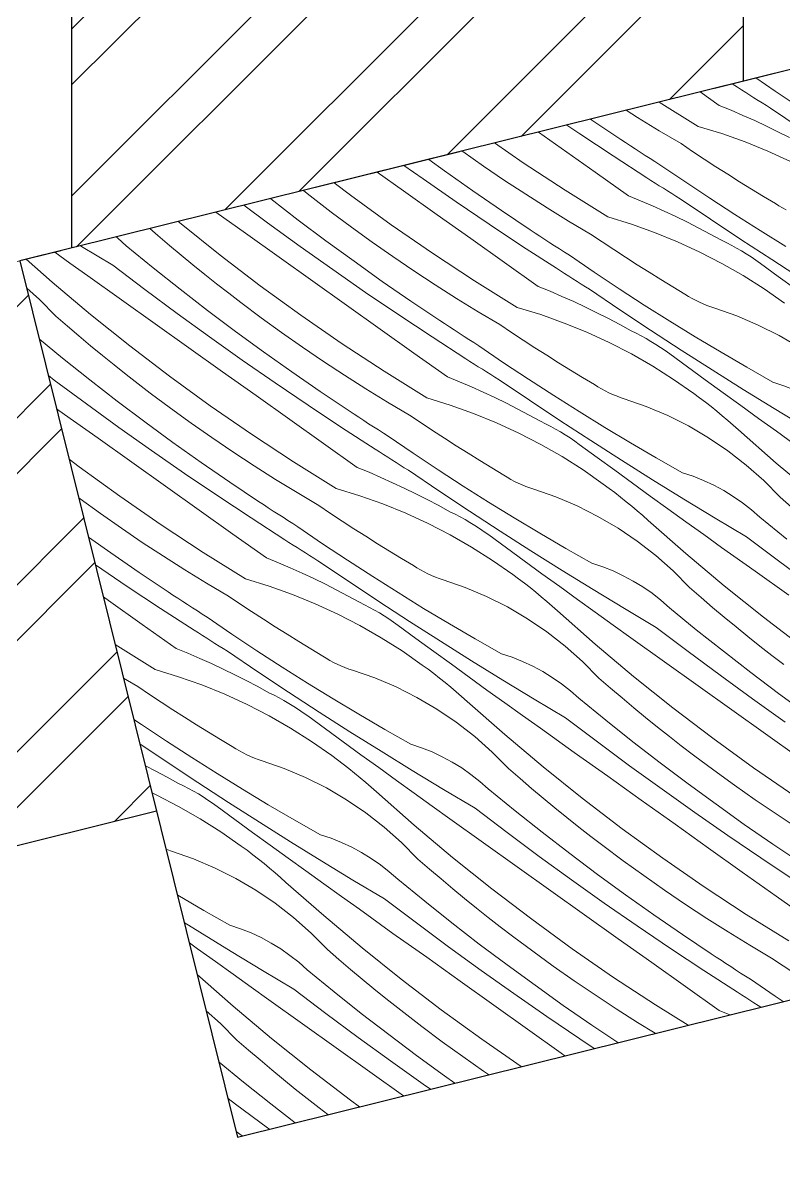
# Model space of a CAD drawing. Header units: millimetres. Extents: x -6376 to 18241, y -2739 to 17970.
# Drawn here: x -686 to 39, y -1042 to 55 of the extents above; entities that cross this region are included whole.
import ezdxf

# ---------------------------------------------------------------- set-up
doc = ezdxf.new("R2010")
doc.units = ezdxf.units.MM
doc.header["$MEASUREMENT"] = 0
doc.linetypes.add('Невидимі', pattern=[195.611112, 141.111112, -54.5])
for name, color, linetype in [('101 Стіни', 7, 'Continuous'), ('102 Колони', 7, 'Continuous'), ('103 Балки', 7, 'Continuous')]:
    doc.layers.add(name, color=color, linetype=linetype)
for name, color, linetype, lineweight, true_color in [('101 Стіни_Ном._пера__1', 18, 'Continuous', 25, 0x040404), ('102 Колони_Ном._пера__1', 18, 'Continuous', 25, 0x040404), ('103 Балки_Ном._пера__38', 253, 'Continuous', 13, 0xa4a4a4)]:
    doc.layers.add(name, color=color, linetype=linetype, lineweight=lineweight, true_color=true_color)
doc.layers.add('102 Колони_Ном._пера__3', color=255, linetype='Continuous', lineweight=13)
pattern_1 = [(45, (0, 0), (-79.5495, 79.5495), []), (45, (-26.52, 26.52), (-79.5495, 79.5495), [])]

# ---------------------------------------------------------------- blocks, each defined once
blk = doc.blocks.new('Стіна_1', base_point=(-6376.2, -1583.9))
at = {"layer": '101 Стіни', "linetype": 'Continuous', "lineweight": 0, "true_color": 0xffffff}
h = blk.add_hatch(dxfattribs=at)
h.set_pattern_fill('Кирпич_01', style=0, pattern_type=2)
h.set_pattern_definition(pattern_1)
h.paths.add_polyline_path([(-1509.2, -374.9), (-1379, -899), (-558.9, -695.2), (-689.1, -171.2)])
at = {"layer": '101 Стіни_Ном._пера__1', "color": 18, "linetype": 'Continuous', "lineweight": 25, "true_color": 0x040404, "flags": 128}
blk.add_lwpolyline([(-1379, -899), (-558.9, -695.2)], dxfattribs=at)
blk = doc.blocks.new('Стіна_4', base_point=(-640, 1800))
at = {"layer": '101 Стіни', "linetype": 'Continuous', "lineweight": 0, "true_color": 0xffffff}
h = blk.add_hatch(dxfattribs=at)
h.set_pattern_fill('Кирпич_01', style=0, pattern_type=2)
h.set_pattern_definition(pattern_1)
h.paths.add_polyline_path([(-640, 1800), (-640, -159), (0, 0), (0, 1800)])
at = {"layer": '101 Стіни_Ном._пера__1', "color": 18, "linetype": 'Continuous', "lineweight": 25, "true_color": 0x040404, "flags": 128}
for points in [[(-640, 1800), (-640, -159)], [(0, 0), (0, 1800)]]:
    blk.add_lwpolyline(points, dxfattribs=at)
blk = doc.blocks.new('*X32')
at = {"layer": '102 Колони_Ном._пера__3', "color": 255, "linetype": 'Continuous', "lineweight": 13}
for p, q in [((30.2, -9.5), (11.9, 3)), ((-23.1, -23.1), (-41.3, -10.3)), ((-5.8, -5.8), (-10.7, -2.7)), ((-1.9, -8.3), (-5.8, -5.8)), ((2.1, -10.8), (-1.9, -8.3)), ((6, -13.4), (2.1, -10.8)), ((54, -25.4), (30.2, -9.5)), ((-43.1, -43.1), (-80.3, -19.9)), ((10, -15.9), (6, -13.4)), ((13.9, -18.4), (10, -15.9)), ((17.9, -20.8), (13.9, -18.4)), ((21.9, -23.3), (17.9, -20.8)), ((-100.8, -34.5), (-111.6, -27.7)), ((-23.1, -23.1), (-11.8, -27.8)), ((-11.8, -27.8), (-0.5, -32.6)), ((-0.5, -32.6), (10.7, -37.6)), ((25.8, -25.8), (21.9, -23.3)), ((54.8, -45.4), (25.8, -25.8)), ((-155.9, -50.2), (-168.2, -41.8)), ((-144.4, -37.1), (-145.7, -36.2)), ((-116.9, -55.5), (-144.4, -37.1)), ((-80.3, -47.2), (-100.8, -34.5)), ((-43.1, -43.1), (-20.6, -50)), ((10.7, -37.6), (21.8, -42.8)), ((21.8, -42.8), (32.8, -48.2)), ((-173.5, -63.8), (-195.1, -48.5)), ((-124, -71.3), (-155.9, -50.2)), ((-59.5, -59.5), (-80.3, -47.2)), ((-20.6, -50), (1.5, -57.9)), ((32.8, -48.2), (43.8, -53.7)), ((-209.9, -77.8), (-237.1, -58.9)), ((-141.4, -86.6), (-173.5, -63.8)), ((-112.3, -58.6), (-116.9, -55.5)), ((-107.6, -61.6), (-112.3, -58.6)), ((-103, -64.6), (-107.6, -61.6)), ((-98.3, -67.6), (-103, -64.6)), ((-48.4, -66.9), (-59.5, -59.5)), ((1.5, -57.9), (23.3, -66.8)), ((-284.7, -85.4), (-299.7, -74.5)), ((-267.4, -67.1), (-268.1, -66.6)), ((-247.6, -81), (-267.4, -67.1)), ((-92, -92), (-124, -71.3)), ((-93.7, -70.7), (-98.3, -67.6)), ((-89, -73.7), (-93.7, -70.7)), ((-84.3, -76.6), (-89, -73.7)), ((-79.6, -79.6), (-84.3, -76.6)), ((-37.3, -74.3), (-48.4, -66.9)), ((-26.2, -81.5), (-37.3, -74.3)), ((23.3, -66.8), (44.7, -76.7)), ((-323.8, -104.4), (-348.8, -86.6)), ((-305, -93.2), (-323.3, -80.3)), ((-257.8, -104.6), (-284.7, -85.4)), ((-227.6, -94.5), (-247.6, -81)), ((-169.9, -104), (-209.9, -77.8)), ((-109.4, -109.4), (-141.4, -86.6)), ((-56, -95.7), (-79.6, -79.6)), ((-14.9, -88.7), (-26.2, -81.5)), ((-374.1, -108.7), (-389.7, -96.8)), ((-273.6, -115), (-305, -93.2)), ((-207.4, -107.8), (-227.6, -94.5)), ((-88.1, -94.5), (-92, -92)), ((-84.1, -97.1), (-88.1, -94.5)), ((-80.2, -99.6), (-84.1, -97.1)), ((-32.2, -111.6), (-56, -95.7)), ((-3.7, -95.8), (-14.9, -88.7)), ((7.6, -102.8), (-3.7, -95.8)), ((-415.5, -107), (-419.1, -104.1)), ((-404, -115.9), (-415.5, -107)), ((-335.4, -136.8), (-374.1, -108.7)), ((-291.8, -127.2), (-323.8, -104.4)), ((-230.6, -123.3), (-257.8, -104.6)), ((-187, -120.7), (-207.4, -107.8)), ((-129.3, -129.3), (-169.9, -104)), ((-109.4, -109.4), (-98, -114)), ((-76.2, -102.1), (-80.2, -99.6)), ((-72.3, -104.6), (-76.2, -102.1)), ((-68.3, -107.1), (-72.3, -104.6)), ((-64.4, -109.5), (-68.3, -107.1)), ((-60.4, -112), (-64.4, -109.5)), ((19, -109.8), (7.6, -102.8)), ((-453.2, -135), (-475.8, -118.2)), ((-450.2, -112.1), (-450.4, -111.9)), ((-424, -132.3), (-450.2, -112.1)), ((-392.5, -124.7), (-404, -115.9)), ((-242.1, -136.4), (-273.6, -115)), ((-98, -114), (-86.7, -118.8)), ((-86.7, -118.8), (-75.5, -123.8)), ((-31.5, -131.6), (-60.4, -112)), ((-8.2, -127.1), (-32.2, -111.6)), ((30.4, -116.6), (19, -109.8)), ((33.8, -118.8), (30.4, -116.6)), ((37.2, -120.8), (33.8, -118.8)), ((-474.1, -144.9), (-502.4, -124.8)), ((-373.2, -139.2), (-392.5, -124.7)), ((-259.7, -150), (-291.8, -127.2)), ((-203.1, -141.7), (-230.6, -123.3)), ((-166.5, -133.4), (-187, -120.7)), ((-129.3, -129.3), (-106.8, -136.2)), ((-75.5, -123.8), (-64.4, -129)), ((-64.4, -129), (-53.4, -134.4)), ((-2.4, -150.9), (-31.5, -131.6)), ((15.9, -142.4), (-8.2, -127.1)), ((40.6, -122.6), (37.2, -120.8)), ((-557.7, -147.1), (-565.3, -140.4)), ((-535.6, -136), (-538.3, -133.7)), ((-498.3, -165.9), (-535.6, -136)), ((-422.3, -157.4), (-453.2, -135)), ((-397.6, -152.1), (-424, -132.3)), ((-353.6, -153.3), (-373.2, -139.2)), ((-296.1, -164), (-335.4, -136.8)), ((-210.3, -157.5), (-242.1, -136.4)), ((-198.5, -144.8), (-203.1, -141.7)), ((-145.7, -145.7), (-166.5, -133.4)), ((-106.8, -136.2), (-84.7, -144.1)), ((-53.4, -134.4), (-42.4, -140)), ((-42.4, -140), (-31.6, -145.7)), ((40.3, -157.4), (15.9, -142.4)), ((-595.9, -149.7), (-597.5, -148.4)), ((-587.8, -156.8), (-595.9, -149.7)), ((-546.6, -156.5), (-557.7, -147.1)), ((-442.1, -167.8), (-474.1, -144.9)), ((-370.9, -171.6), (-397.6, -152.1)), ((-333.8, -167.2), (-353.6, -153.3)), ((-227.6, -172.8), (-259.7, -150)), ((-193.8, -147.8), (-198.5, -144.8)), ((-189.2, -150.8), (-193.8, -147.8)), ((-184.5, -153.9), (-189.2, -150.8)), ((-134.6, -153.1), (-145.7, -145.7)), ((-123.5, -160.5), (-134.6, -153.1)), ((-84.7, -144.1), (-62.9, -153)), ((-62.9, -153), (-41.5, -162.9)), ((-31.6, -145.7), (-20.8, -151.6)), ((-16, -154), (-20.8, -151.6)), ((26.9, -169.9), (-2.4, -150.9)), ((-641.4, -173.3), (-655.9, -162.9)), ((-630.5, -157.6), (-631.6, -156.9)), ((-600.5, -175.4), (-630.5, -157.6)), ((-562.3, -177.7), (-587.8, -156.8)), ((-535.5, -165.8), (-546.6, -156.5)), ((-391.2, -179.5), (-422.3, -157.4)), ((-256.1, -190.2), (-296.1, -164)), ((-178.2, -178.2), (-210.3, -157.5)), ((-179.9, -156.9), (-184.5, -153.9)), ((-175.2, -159.9), (-179.9, -156.9)), ((-170.5, -162.9), (-175.2, -159.9)), ((-165.8, -165.8), (-170.5, -162.9)), ((-112.4, -167.7), (-123.5, -160.5)), ((-41.5, -162.9), (-20.6, -173.6)), ((-11.2, -156.5), (-16, -154)), ((-6.5, -159.1), (-11.2, -156.5)), ((-1.9, -161.8), (-6.5, -159.1)), ((2.7, -164.6), (-1.9, -161.8)), ((7.2, -167.5), (2.7, -164.6)), ((-658.5, -191.4), (-683.1, -169.7)), ((-624.4, -185.5), (-641.4, -173.3)), ((-570.1, -198.5), (-600.5, -175.4)), ((-524.3, -175.1), (-535.5, -165.8)), ((-513.1, -184.2), (-524.3, -175.1)), ((-460.3, -194.9), (-498.3, -165.9)), ((-410.1, -190.6), (-442.1, -167.8)), ((-344, -190.8), (-370.9, -171.6)), ((-313.8, -180.7), (-333.8, -167.2)), ((-195.6, -195.6), (-227.6, -172.8)), ((-142.2, -181.9), (-165.8, -165.8)), ((-101.1, -174.9), (-112.4, -167.7)), ((-89.9, -182), (-101.1, -174.9)), ((-20.6, -173.6), (-0.2, -185.3)), ((11.7, -170.5), (7.2, -167.5)), ((16.1, -173.7), (11.7, -170.5)), ((32.9, -186), (16.1, -173.7)), ((56.3, -188.8), (26.9, -169.9)), ((-592.4, -208.3), (-624.4, -185.5)), ((-536.4, -198.3), (-562.3, -177.7)), ((-501.7, -193.2), (-513.1, -184.2)), ((-359.9, -201.2), (-391.2, -179.5)), ((-293.6, -194), (-313.8, -180.7)), ((-174.3, -180.7), (-178.2, -178.2)), ((-170.3, -183.3), (-174.3, -180.7)), ((-166.4, -185.8), (-170.3, -183.3)), ((-162.4, -188.3), (-166.4, -185.8)), ((-118.4, -197.8), (-142.2, -181.9)), ((-78.6, -189), (-89.9, -182)), ((-0.2, -185.3), (19.6, -197.9)), ((49.8, -198.3), (32.9, -186)), ((-670.4, -208), (-682.6, -197.2)), ((-621.9, -222.2), (-658.5, -191.4)), ((-490.2, -202.1), (-501.7, -193.2)), ((-421.6, -223), (-460.3, -194.9)), ((-378, -213.4), (-410.1, -190.6)), ((-316.8, -209.5), (-344, -190.8)), ((-273.3, -206.9), (-293.6, -194)), ((-215.5, -215.5), (-256.1, -190.2)), ((-195.6, -195.6), (-184.2, -200.2)), ((-158.5, -190.8), (-162.4, -188.3)), ((-154.5, -193.3), (-158.5, -190.8)), ((-150.6, -195.8), (-154.5, -193.3)), ((-146.6, -198.2), (-150.6, -195.8)), ((-67.2, -196), (-78.6, -189)), ((-55.8, -202.8), (-67.2, -196)), ((-654.8, -223.8), (-670.4, -208)), ((-560.4, -231.2), (-592.4, -208.3)), ((-539.4, -221.2), (-570.1, -198.5)), ((-510.3, -218.5), (-536.4, -198.3)), ((-478.7, -211), (-490.2, -202.1)), ((-328.3, -222.6), (-359.9, -201.2)), ((-252.7, -219.6), (-273.3, -206.9)), ((-184.2, -200.2), (-172.9, -205)), ((-172.9, -205), (-161.7, -210)), ((-117.7, -217.8), (-146.6, -198.2)), ((-94.5, -213.3), (-118.4, -197.8)), ((-52.4, -205), (-55.8, -202.8)), ((-49, -207), (-52.4, -205)), ((-45.6, -208.8), (-49, -207)), ((19.6, -197.9), (38.9, -211.4)), ((-483.8, -238.4), (-510.3, -218.5)), ((-459.4, -225.4), (-478.7, -211)), ((-345.9, -236.2), (-378, -213.4)), ((-289.3, -227.9), (-316.8, -209.5)), ((-215.5, -215.5), (-193, -222.4)), ((-161.7, -210), (-150.6, -215.2)), ((-150.6, -215.2), (-139.6, -220.6)), ((-88.6, -237.1), (-117.7, -217.8)), ((-70.3, -228.6), (-94.5, -213.3)), ((-42, -210.6), (-45.6, -208.8)), ((-38.4, -212.2), (-42, -210.6)), ((-34.8, -213.7), (-38.4, -212.2)), ((-31.1, -215.1), (-34.8, -213.7)), ((-27.3, -216.4), (-31.1, -215.1)), ((-6.4, -223.6), (-27.3, -216.4)), ((-643.9, -233.3), (-654.8, -223.8)), ((-584.5, -252.1), (-621.9, -222.2)), ((-508.5, -243.6), (-539.4, -221.2)), ((-439.8, -239.5), (-459.4, -225.4)), ((-382.3, -250.2), (-421.6, -223)), ((-296.5, -243.7), (-328.3, -222.6)), ((-284.7, -231), (-289.3, -227.9)), ((-231.9, -231.9), (-252.7, -219.6)), ((-193, -222.4), (-170.9, -230.4)), ((-170.9, -230.4), (-149.1, -239.2)), ((-139.6, -220.6), (-128.6, -226.2)), ((-128.6, -226.2), (-117.8, -231.9)), ((-45.9, -243.6), (-70.3, -228.6)), ((14, -232.3), (-6.4, -223.6)), ((-632.9, -242.7), (-643.9, -233.3)), ((-528.3, -254), (-560.4, -231.2)), ((-457.2, -257.8), (-483.8, -238.4)), ((-420, -253.4), (-439.8, -239.5)), ((-313.9, -259), (-345.9, -236.2)), ((-280.1, -234), (-284.7, -231)), ((-275.4, -237), (-280.1, -234)), ((-270.7, -240.1), (-275.4, -237)), ((-266.1, -243.1), (-270.7, -240.1)), ((-220.9, -239.3), (-231.9, -231.9)), ((-209.7, -246.7), (-220.9, -239.3)), ((-149.1, -239.2), (-127.8, -249.1)), ((-117.8, -231.9), (-107, -237.8)), ((-102.2, -240.2), (-107, -237.8)), ((-97.4, -242.7), (-102.2, -240.2)), ((-59.3, -256.2), (-88.6, -237.1)), ((33.9, -242.2), (14, -232.3)), ((-648.5, -263.9), (-670.5, -245.9)), ((-621.7, -252.1), (-632.9, -242.7)), ((-610.5, -261.3), (-621.7, -252.1)), ((-546.5, -281.1), (-584.5, -252.1)), ((-477.4, -265.7), (-508.5, -243.6)), ((-342.3, -276.4), (-382.3, -250.2)), ((-264.4, -264.4), (-296.5, -243.7)), ((-261.4, -246.1), (-266.1, -243.1)), ((-256.7, -249.1), (-261.4, -246.1)), ((-252, -252), (-256.7, -249.1)), ((-228.4, -268.2), (-252, -252)), ((-198.6, -253.9), (-209.7, -246.7)), ((-127.8, -249.1), (-106.8, -259.8)), ((-92.7, -245.3), (-97.4, -242.7)), ((-88.1, -248), (-92.7, -245.3)), ((-83.5, -250.8), (-88.1, -248)), ((-79, -253.7), (-83.5, -250.8)), ((-21.4, -258.3), (-45.9, -243.6)), ((53, -253.5), (33.9, -242.2)), ((-599.3, -270.4), (-610.5, -261.3)), ((-496.3, -276.8), (-528.3, -254)), ((-430.2, -277), (-457.2, -257.8)), ((-400, -267), (-420, -253.4)), ((-281.8, -281.8), (-313.9, -259)), ((-187.4, -261.1), (-198.6, -253.9)), ((-176.1, -268.2), (-187.4, -261.1)), ((-106.8, -259.8), (-86.4, -271.5)), ((-74.5, -256.7), (-79, -253.7)), ((-70.1, -259.9), (-74.5, -256.7)), ((-53.3, -272.2), (-70.1, -259.9)), ((-29.9, -275), (-59.3, -256.2)), ((3.3, -272.6), (-21.4, -258.3)), ((-622.6, -284.5), (-648.5, -263.9)), ((-587.9, -279.4), (-599.3, -270.4)), ((-446.1, -287.4), (-477.4, -265.7)), ((-379.9, -280.2), (-400, -267)), ((-260.5, -267), (-264.4, -264.4)), ((-256.6, -269.5), (-260.5, -267)), ((-252.6, -272), (-256.6, -269.5)), ((-248.6, -274.5), (-252.6, -272)), ((-204.6, -284), (-228.4, -268.2)), ((-164.8, -275.3), (-176.1, -268.2)), ((-86.4, -271.5), (-66.6, -284.1)), ((-36.4, -284.5), (-53.3, -272.2)), ((28.1, -286.7), (3.3, -272.6)), ((-656.3, -284.7), (-661.9, -280.4)), ((-625.6, -307.4), (-656.3, -284.7)), ((-596.5, -304.7), (-622.6, -284.5)), ((-576.5, -288.4), (-587.9, -279.4)), ((-507.8, -309.2), (-546.5, -281.1)), ((-464.2, -299.6), (-496.3, -276.8)), ((-403, -295.7), (-430.2, -277)), ((-359.5, -293.2), (-379.9, -280.2)), ((-301.7, -301.7), (-342.3, -276.4)), ((-281.8, -281.8), (-270.4, -286.4)), ((-244.7, -277), (-248.6, -274.5)), ((-240.7, -279.5), (-244.7, -277)), ((-236.8, -282), (-240.7, -279.5)), ((-232.8, -284.5), (-236.8, -282)), ((-203.9, -304), (-232.8, -284.5)), ((-180.7, -299.5), (-204.6, -284)), ((-153.4, -282.2), (-164.8, -275.3)), ((-142, -289.1), (-153.4, -282.2)), ((-66.6, -284.1), (-47.3, -297.6)), ((-19.5, -296.8), (-36.4, -284.5)), ((-0.4, -293.6), (-29.9, -275)), ((-564.9, -297.2), (-576.5, -288.4)), ((-414.5, -308.8), (-446.1, -287.4)), ((-375.6, -314.1), (-403, -295.7)), ((-338.9, -305.8), (-359.5, -293.2)), ((-270.4, -286.4), (-259.1, -291.2)), ((-259.1, -291.2), (-247.9, -296.3)), ((-247.9, -296.3), (-236.8, -301.5)), ((-138.7, -291.2), (-142, -289.1)), ((-135.3, -293.2), (-138.7, -291.2)), ((-131.8, -295.1), (-135.3, -293.2)), ((-128.2, -296.8), (-131.8, -295.1)), ((29.3, -311.9), (-0.4, -293.6)), ((38.3, -290.2), (28.1, -286.7)), ((48.2, -294.1), (38.3, -290.2)), ((-570.1, -324.6), (-596.5, -304.7)), ((-545.6, -311.6), (-564.9, -297.2)), ((-432.1, -322.4), (-464.2, -299.6)), ((-318.1, -318.1), (-338.9, -305.8)), ((-301.7, -301.7), (-279.3, -308.7)), ((-236.8, -301.5), (-225.8, -306.8)), ((-225.8, -306.8), (-214.8, -312.4)), ((-174.8, -323.3), (-203.9, -304)), ((-156.5, -314.8), (-180.7, -299.5)), ((-124.6, -298.4), (-128.2, -296.8)), ((-121, -299.9), (-124.6, -298.4)), ((-117.3, -301.3), (-121, -299.9)), ((-113.5, -302.6), (-117.3, -301.3)), ((-92.6, -309.9), (-113.5, -302.6)), ((-41.8, -301.7), (-47.3, -297.6)), ((-36.3, -305.8), (-41.8, -301.7)), ((-30.9, -310), (-36.3, -305.8)), ((-2.6, -309.1), (-19.5, -296.8)), ((-646.6, -317.4), (-654.1, -312)), ((-614.5, -340.2), (-646.6, -317.4)), ((-594.8, -329.8), (-625.6, -307.4)), ((-526, -325.8), (-545.6, -311.6)), ((-468.5, -336.4), (-507.8, -309.2)), ((-382.7, -329.9), (-414.5, -308.8)), ((-370.9, -317.2), (-375.6, -314.1)), ((-366.3, -320.2), (-370.9, -317.2)), ((-307.1, -325.5), (-318.1, -318.1)), ((-279.3, -308.7), (-257.1, -316.6)), ((-257.1, -316.6), (-235.3, -325.4)), ((-214.8, -312.4), (-204, -318.1)), ((-204, -318.1), (-193.2, -324)), ((-132.2, -329.8), (-156.5, -314.8)), ((-72.2, -318.5), (-92.6, -309.9)), ((-25.5, -314.3), (-30.9, -310)), ((-20.2, -318.7), (-25.5, -314.3)), ((14.3, -321.3), (-2.6, -309.1)), ((59.2, -330), (29.3, -311.9)), ((-543.4, -344.1), (-570.1, -324.6)), ((-506.2, -339.6), (-526, -325.8)), ((-400.1, -345.2), (-432.1, -322.4)), ((-361.6, -323.3), (-366.3, -320.2)), ((-357, -326.3), (-361.6, -323.3)), ((-352.3, -329.3), (-357, -326.3)), ((-296, -332.9), (-307.1, -325.5)), ((-235.3, -325.4), (-214, -335.3)), ((-188.4, -326.4), (-193.2, -324)), ((-183.6, -328.9), (-188.4, -326.4)), ((-178.9, -331.5), (-183.6, -328.9)), ((-145.5, -342.4), (-174.8, -323.3)), ((-52.4, -328.5), (-72.2, -318.5)), ((-33.2, -339.7), (-52.4, -328.5)), ((-15, -323.2), (-20.2, -318.7)), ((-9.8, -327.7), (-15, -323.2)), ((-4.6, -332.2), (-9.8, -327.7)), ((31.3, -333.5), (14.3, -321.3)), ((-563.6, -351.9), (-594.8, -329.8)), ((-486.2, -353.2), (-506.2, -339.6)), ((-428.5, -362.6), (-468.5, -336.4)), ((-350.6, -350.6), (-382.7, -329.9)), ((-347.6, -332.3), (-352.3, -329.3)), ((-342.9, -335.3), (-347.6, -332.3)), ((-338.3, -338.3), (-342.9, -335.3)), ((-314.7, -354.4), (-338.3, -338.3)), ((-284.8, -340.2), (-296, -332.9)), ((-273.6, -347.3), (-284.8, -340.2)), ((-214, -335.3), (-193.1, -346.1)), ((-174.3, -334.2), (-178.9, -331.5)), ((-169.7, -337), (-174.3, -334.2)), ((-165.2, -339.9), (-169.7, -337)), ((-160.7, -343), (-165.2, -339.9)), ((-107.6, -344.5), (-132.2, -329.8)), ((-14.9, -352.1), (-33.2, -339.7)), ((31.2, -363.9), (-4.6, -332.2)), ((48.3, -345.7), (31.3, -333.5)), ((-582.5, -363), (-614.5, -340.2)), ((-516.4, -363.2), (-543.4, -344.1)), ((-368, -368), (-400.1, -345.2)), ((-346.7, -353.2), (-350.6, -350.6)), ((-262.3, -354.4), (-273.6, -347.3)), ((-193.1, -346.1), (-172.7, -357.7)), ((-156.4, -346.1), (-160.7, -343)), ((-139.5, -358.4), (-156.4, -346.1)), ((-116.1, -361.2), (-145.5, -342.4)), ((-83, -358.9), (-107.6, -344.5)), ((-632.7, -367.3), (-642.1, -360.2)), ((-532.3, -373.6), (-563.6, -351.9)), ((-466.1, -366.4), (-486.2, -353.2)), ((-342.8, -355.7), (-346.7, -353.2)), ((-338.8, -358.2), (-342.8, -355.7)), ((-334.9, -360.7), (-338.8, -358.2)), ((-330.9, -363.2), (-334.9, -360.7)), ((-290.9, -370.2), (-314.7, -354.4)), ((-251, -361.5), (-262.3, -354.4)), ((-239.6, -368.4), (-251, -361.5)), ((-172.7, -357.7), (-152.8, -370.3)), ((-122.6, -370.7), (-139.5, -358.4)), ((-86.6, -379.8), (-116.1, -361.2)), ((-58.1, -373), (-83, -358.9)), ((2.7, -365.7), (-14.9, -352.1)), ((-594, -395.4), (-632.7, -367.3)), ((-550.4, -385.8), (-582.5, -363)), ((-489.2, -382), (-516.4, -363.2)), ((-445.7, -379.4), (-466.1, -366.4)), ((-387.9, -387.9), (-428.5, -362.6)), ((-368, -368), (-356.6, -372.6)), ((-356.6, -372.6), (-345.3, -377.5)), ((-326.9, -365.7), (-330.9, -363.2)), ((-323, -368.2), (-326.9, -365.7)), ((-319, -370.7), (-323, -368.2)), ((-290.1, -390.2), (-319, -370.7)), ((-266.9, -385.7), (-290.9, -370.2)), ((-228.2, -375.3), (-239.6, -368.4)), ((-152.8, -370.3), (-133.5, -383.8)), ((-105.7, -383), (-122.6, -370.7)), ((-47.9, -376.4), (-58.1, -373)), ((19.3, -380.4), (2.7, -365.7)), ((67.8, -394.6), (31.2, -363.9)), ((-500.7, -395), (-532.3, -373.6)), ((-461.8, -400.3), (-489.2, -382)), ((-425.1, -392), (-445.7, -379.4)), ((-345.3, -377.5), (-334.1, -382.5)), ((-334.1, -382.5), (-323, -387.7)), ((-224.9, -377.4), (-228.2, -375.3)), ((-221.5, -379.4), (-224.9, -377.4)), ((-218, -381.3), (-221.5, -379.4)), ((-214.5, -383), (-218, -381.3)), ((-210.9, -384.7), (-214.5, -383)), ((-128, -387.9), (-133.5, -383.8)), ((-88.8, -395.3), (-105.7, -383)), ((-56.9, -398.1), (-86.6, -379.8)), ((-38, -380.4), (-47.9, -376.4)), ((-28.3, -384.9), (-38, -380.4)), ((34.9, -396.2), (19.3, -380.4)), ((-518.4, -408.6), (-550.4, -385.8)), ((-404.3, -404.3), (-425.1, -392)), ((-387.9, -387.9), (-365.5, -394.9)), ((-365.5, -394.9), (-343.3, -402.8)), ((-323, -387.7), (-312, -393)), ((-312, -393), (-301.1, -398.6)), ((-261, -409.5), (-290.1, -390.2)), ((-242.7, -401), (-266.9, -385.7)), ((-207.2, -386.2), (-210.9, -384.7)), ((-203.5, -387.5), (-207.2, -386.2)), ((-199.8, -388.8), (-203.5, -387.5)), ((-178.8, -396.1), (-199.8, -388.8)), ((-122.5, -392), (-128, -387.9)), ((-117.1, -396.3), (-122.5, -392)), ((-18.8, -390), (-28.3, -384.9)), ((-9.7, -395.6), (-18.8, -390)), ((-631.8, -397.8), (-633, -396.9)), ((-612.2, -412), (-631.8, -397.8)), ((-554.7, -422.6), (-594, -395.4)), ((-468.9, -416.1), (-500.7, -395)), ((-457.1, -403.4), (-461.8, -400.3)), ((-452.5, -406.4), (-457.1, -403.4)), ((-393.3, -411.8), (-404.3, -404.3)), ((-343.3, -402.8), (-321.5, -411.7)), ((-301.1, -398.6), (-290.2, -404.3)), ((-290.2, -404.3), (-279.5, -410.2)), ((-218.4, -416), (-242.7, -401)), ((-158.4, -404.7), (-178.8, -396.1)), ((-138.6, -414.7), (-158.4, -404.7)), ((-111.7, -400.6), (-117.1, -396.3)), ((-106.4, -404.9), (-111.7, -400.6)), ((-101.2, -409.4), (-106.4, -404.9)), ((-71.9, -407.5), (-88.8, -395.3)), ((-27, -416.2), (-56.9, -398.1)), ((-0.9, -401.7), (-9.7, -395.6)), ((7.6, -408.3), (-0.9, -401.7)), ((45.8, -405.7), (34.9, -396.2)), ((-592.4, -425.8), (-612.2, -412)), ((-486.3, -431.4), (-518.4, -408.6)), ((-436.9, -436.9), (-468.9, -416.1)), ((-447.8, -409.5), (-452.5, -406.4)), ((-443.2, -412.5), (-447.8, -409.5)), ((-438.5, -415.5), (-443.2, -412.5)), ((-433.8, -418.5), (-438.5, -415.5)), ((-382.2, -419.1), (-393.3, -411.8)), ((-321.5, -411.7), (-300.2, -421.5)), ((-274.6, -412.6), (-279.5, -410.2)), ((-269.9, -415.1), (-274.6, -412.6)), ((-265.1, -417.7), (-269.9, -415.1)), ((-231.8, -428.6), (-261, -409.5)), ((-193.9, -430.7), (-218.4, -416)), ((-119.4, -425.9), (-138.6, -414.7)), ((-96, -413.9), (-101.2, -409.4)), ((-90.9, -418.4), (-96, -413.9)), ((-54.9, -419.7), (-71.9, -407.5)), ((3, -434), (-27, -416.2)), ((15.6, -415.4), (7.6, -408.3)), ((41.2, -436.3), (15.6, -415.4)), ((-572.5, -439.4), (-592.4, -425.8)), ((-514.7, -448.9), (-554.7, -422.6)), ((-429.2, -421.5), (-433.8, -418.5)), ((-424.5, -424.5), (-429.2, -421.5)), ((-400.9, -440.6), (-424.5, -424.5)), ((-371, -426.4), (-382.2, -419.1)), ((-359.8, -433.5), (-371, -426.4)), ((-300.2, -421.5), (-279.3, -432.3)), ((-260.5, -420.4), (-265.1, -417.7)), ((-255.9, -423.2), (-260.5, -420.4)), ((-251.4, -426.1), (-255.9, -423.2)), ((-246.9, -429.2), (-251.4, -426.1)), ((-101.1, -438.3), (-119.4, -425.9)), ((-55, -450.1), (-90.9, -418.4)), ((-37.9, -431.9), (-54.9, -419.7)), ((-602.6, -449.4), (-623.6, -434.5)), ((-454.2, -454.2), (-486.3, -431.4)), ((-432.9, -439.4), (-436.9, -436.9)), ((-348.5, -440.6), (-359.8, -433.5)), ((-279.3, -432.3), (-258.9, -444)), ((-242.6, -432.3), (-246.9, -429.2)), ((-225.7, -444.6), (-242.6, -432.3)), ((-202.4, -447.4), (-231.8, -428.6)), ((-169.2, -445.1), (-193.9, -430.7)), ((-83.6, -451.9), (-101.1, -438.3)), ((-20.9, -444.1), (-37.9, -431.9)), ((33.4, -457.1), (3, -434)), ((-575.4, -468.2), (-602.6, -449.4)), ((-552.3, -452.6), (-572.5, -439.4)), ((-474.2, -474.2), (-514.7, -448.9)), ((-429, -441.9), (-432.9, -439.4)), ((-425, -444.4), (-429, -441.9)), ((-421.1, -446.9), (-425, -444.4)), ((-417.1, -449.4), (-421.1, -446.9)), ((-413.2, -451.9), (-417.1, -449.4)), ((-377.1, -456.4), (-400.9, -440.6)), ((-337.2, -447.7), (-348.5, -440.6)), ((-325.8, -454.6), (-337.2, -447.7)), ((-258.9, -444), (-239, -456.5)), ((-208.8, -457), (-225.7, -444.6)), ((-172.8, -466), (-202.4, -447.4)), ((-144.3, -459.2), (-169.2, -445.1)), ((11.1, -466.9), (-20.9, -444.1)), ((-586.9, -481.3), (-617.1, -460.8)), ((-531.9, -465.6), (-552.3, -452.6)), ((-454.2, -454.2), (-442.8, -458.8)), ((-442.8, -458.8), (-431.6, -463.7)), ((-409.2, -454.4), (-413.2, -451.9)), ((-405.2, -456.9), (-409.2, -454.4)), ((-376.3, -476.4), (-405.2, -456.9)), ((-353.1, -472), (-377.1, -456.4)), ((-314.4, -461.5), (-325.8, -454.6)), ((-239, -456.5), (-219.7, -470)), ((-191.9, -469.2), (-208.8, -457)), ((-134.1, -462.6), (-144.3, -459.2)), ((-67, -466.6), (-83.6, -451.9)), ((-18.4, -480.8), (-55, -450.1)), ((64, -479.8), (33.4, -457.1)), ((-548, -486.6), (-575.4, -468.2)), ((-511.3, -478.2), (-531.9, -465.6)), ((-431.6, -463.7), (-420.4, -468.7)), ((-420.4, -468.7), (-409.2, -473.9)), ((-311.1, -463.6), (-314.4, -461.5)), ((-307.7, -465.6), (-311.1, -463.6)), ((-304.2, -467.5), (-307.7, -465.6)), ((-300.7, -469.2), (-304.2, -467.5)), ((-297.1, -470.9), (-300.7, -469.2)), ((-293.4, -472.4), (-297.1, -470.9)), ((-214.2, -474.1), (-219.7, -470)), ((-175, -481.5), (-191.9, -469.2)), ((-143.1, -484.3), (-172.8, -466)), ((-124.2, -466.6), (-134.1, -462.6)), ((-114.5, -471.1), (-124.2, -466.6)), ((-105, -476.2), (-114.5, -471.1)), ((-51.4, -482.4), (-67, -466.6)), ((43.1, -489.8), (11.1, -466.9)), ((-555.1, -502.3), (-586.9, -481.3)), ((-490.5, -490.5), (-511.3, -478.2)), ((-474.2, -474.2), (-451.7, -481.1)), ((-451.7, -481.1), (-429.5, -489)), ((-409.2, -473.9), (-398.2, -479.2)), ((-398.2, -479.2), (-387.3, -484.8)), ((-347.2, -495.7), (-376.3, -476.4)), ((-328.9, -487.2), (-353.1, -472)), ((-289.7, -473.7), (-293.4, -472.4)), ((-286, -475), (-289.7, -473.7)), ((-265, -482.3), (-286, -475)), ((-244.6, -490.9), (-265, -482.3)), ((-208.7, -478.2), (-214.2, -474.1)), ((-203.3, -482.5), (-208.7, -478.2)), ((-197.9, -486.8), (-203.3, -482.5)), ((-158.1, -493.7), (-175, -481.5)), ((-95.9, -481.8), (-105, -476.2)), ((-87.1, -487.9), (-95.9, -481.8)), ((-40.4, -491.9), (-51.4, -482.4)), ((18.9, -510.7), (-18.4, -480.8)), ((-604.6, -494.8), (-609.5, -491.3)), ((-543.3, -489.6), (-548, -486.6)), ((-538.7, -492.6), (-543.3, -489.6)), ((-534, -495.7), (-538.7, -492.6)), ((-479.5, -498), (-490.5, -490.5)), ((-429.5, -489), (-407.8, -497.9)), ((-387.3, -484.8), (-376.4, -490.5)), ((-376.4, -490.5), (-365.7, -496.4)), ((-304.6, -502.2), (-328.9, -487.2)), ((-224.8, -500.9), (-244.6, -490.9)), ((-192.6, -491.1), (-197.9, -486.8)), ((-187.4, -495.6), (-192.6, -491.1)), ((-141.1, -506), (-158.1, -493.7)), ((-113.2, -502.4), (-143.1, -484.3)), ((-78.6, -494.5), (-87.1, -487.9)), ((-29.4, -501.4), (-40.4, -491.9)), ((-572.5, -517.6), (-604.6, -494.8)), ((-523.1, -523.1), (-555.1, -502.3)), ((-529.4, -498.7), (-534, -495.7)), ((-524.7, -501.7), (-529.4, -498.7)), ((-520, -504.7), (-524.7, -501.7)), ((-515.4, -507.7), (-520, -504.7)), ((-468.4, -505.3), (-479.5, -498)), ((-407.8, -497.9), (-386.4, -507.7)), ((-360.8, -498.8), (-365.7, -496.4)), ((-356.1, -501.3), (-360.8, -498.8)), ((-351.4, -503.9), (-356.1, -501.3)), ((-346.7, -506.6), (-351.4, -503.9)), ((-318, -514.8), (-347.2, -495.7)), ((-280.1, -516.9), (-304.6, -502.2)), ((-205.6, -512.1), (-224.8, -500.9)), ((-182.2, -500.1), (-187.4, -495.6)), ((-177.1, -504.7), (-182.2, -500.1)), ((-141.2, -536.3), (-177.1, -504.7)), ((-83.2, -520.3), (-113.2, -502.4)), ((-70.6, -501.6), (-78.6, -494.5)), ((-45, -522.6), (-70.6, -501.6)), ((-18.3, -510.7), (-29.4, -501.4)), ((-510.7, -510.7), (-515.4, -507.7)), ((-487.1, -526.8), (-510.7, -510.7)), ((-457.2, -512.6), (-468.4, -505.3)), ((-446, -519.8), (-457.2, -512.6)), ((-386.4, -507.7), (-365.5, -518.5)), ((-342.1, -509.4), (-346.7, -506.6)), ((-337.6, -512.3), (-342.1, -509.4)), ((-333.2, -515.4), (-337.6, -512.3)), ((-328.8, -518.5), (-333.2, -515.4)), ((-288.6, -533.6), (-318, -514.8)), ((-187.3, -524.5), (-205.6, -512.1)), ((-124.2, -518.1), (-141.1, -506)), ((-7.1, -519.9), (-18.3, -510.7)), ((57, -539.7), (18.9, -510.7)), ((-540.4, -540.4), (-572.5, -517.6)), ((-519.1, -525.6), (-523.1, -523.1)), ((-515.2, -528.1), (-519.1, -525.6)), ((-434.7, -526.9), (-446, -519.8)), ((-365.5, -518.5), (-345.1, -530.2)), ((-311.9, -530.9), (-328.8, -518.5)), ((-255.4, -531.3), (-280.1, -516.9)), ((-169.8, -538.1), (-187.3, -524.5)), ((-107.2, -530.3), (-124.2, -518.1)), ((-52.8, -543.3), (-83.2, -520.3)), ((-19.1, -543.1), (-45, -522.6)), ((4.2, -529), (-7.1, -519.9)), ((-560.4, -560.4), (-598.2, -536.8)), ((-511.2, -530.6), (-515.2, -528.1)), ((-507.3, -533.1), (-511.2, -530.6)), ((-503.3, -535.6), (-507.3, -533.1)), ((-499.4, -538.1), (-503.3, -535.6)), ((-463.3, -542.6), (-487.1, -526.8)), ((-423.4, -533.9), (-434.7, -526.9)), ((-412, -540.8), (-423.4, -533.9)), ((-345.1, -530.2), (-325.2, -542.8)), ((-295, -543.2), (-311.9, -530.9)), ((-259, -552.2), (-288.6, -533.6)), ((-230.5, -545.4), (-255.4, -531.3)), ((-104.6, -567), (-141.2, -536.3)), ((-75.1, -553.2), (-107.2, -530.3)), ((15.6, -538.1), (4.2, -529)), ((-540.4, -540.4), (-529, -545)), ((-529, -545), (-517.8, -549.9)), ((-495.4, -540.6), (-499.4, -538.1)), ((-491.4, -543.1), (-495.4, -540.6)), ((-462.5, -562.6), (-491.4, -543.1)), ((-439.3, -558.2), (-463.3, -542.6)), ((-400.6, -547.7), (-412, -540.8)), ((-397.3, -549.8), (-400.6, -547.7)), ((-325.2, -542.8), (-305.9, -556.2)), ((-278.1, -555.5), (-295, -543.2)), ((-220.3, -548.8), (-230.5, -545.4)), ((-153.2, -552.9), (-169.8, -538.1)), ((-22.2, -566), (-52.8, -543.3)), ((7, -563.3), (-19.1, -543.1)), ((27, -547), (15.6, -538.1)), ((38.5, -555.8), (27, -547)), ((-517.8, -549.9), (-506.6, -554.9)), ((-506.6, -554.9), (-495.5, -560.1)), ((-415.1, -573.4), (-439.3, -558.2)), ((-393.9, -551.8), (-397.3, -549.8)), ((-390.4, -553.7), (-393.9, -551.8)), ((-386.9, -555.4), (-390.4, -553.7)), ((-383.3, -557.1), (-386.9, -555.4)), ((-379.6, -558.6), (-383.3, -557.1)), ((-375.9, -560), (-379.6, -558.6)), ((-300.4, -560.3), (-305.9, -556.2)), ((-261.2, -567.7), (-278.1, -555.5)), ((-229.3, -570.5), (-259, -552.2)), ((-210.4, -552.8), (-220.3, -548.8)), ((-200.7, -557.3), (-210.4, -552.8)), ((-191.2, -562.4), (-200.7, -557.3)), ((-137.6, -568.6), (-153.2, -552.9)), ((-43.1, -576), (-75.1, -553.2)), ((-576.8, -576.8), (-590.3, -568.7)), ((-560.4, -560.4), (-537.9, -567.3)), ((-537.9, -567.3), (-515.7, -575.2)), ((-495.5, -560.1), (-484.4, -565.5)), ((-484.4, -565.5), (-473.5, -571)), ((-433.4, -581.9), (-462.5, -562.6)), ((-372.2, -561.2), (-375.9, -560)), ((-351.2, -568.5), (-372.2, -561.2)), ((-330.8, -577.1), (-351.2, -568.5)), ((-294.9, -564.4), (-300.4, -560.3)), ((-289.5, -568.7), (-294.9, -564.4)), ((-284.1, -573), (-289.5, -568.7)), ((-244.3, -580), (-261.2, -567.7)), ((-199.4, -588.6), (-229.3, -570.5)), ((-182.1, -568), (-191.2, -562.4)), ((-173.3, -574.1), (-182.1, -568)), ((-126.6, -578.1), (-137.6, -568.6)), ((-67.3, -596.9), (-104.6, -567)), ((8.7, -588.4), (-22.2, -566)), ((33.4, -583.2), (7, -563.3)), ((-565.7, -584.2), (-576.8, -576.8)), ((-515.7, -575.2), (-494, -584.1)), ((-473.5, -571), (-462.6, -576.7)), ((-462.6, -576.7), (-451.9, -582.7)), ((-390.8, -588.4), (-415.1, -573.4)), ((-311, -587.1), (-330.8, -577.1)), ((-278.8, -577.3), (-284.1, -573)), ((-273.6, -581.8), (-278.8, -577.3)), ((-227.3, -592.2), (-244.3, -580)), ((-164.8, -580.8), (-173.3, -574.1)), ((-156.8, -587.8), (-164.8, -580.8)), ((-115.6, -587.6), (-126.6, -578.1)), ((-11.1, -598.8), (-43.1, -576)), ((-554.6, -591.5), (-565.7, -584.2)), ((-543.4, -598.8), (-554.6, -591.5)), ((-494, -584.1), (-472.6, -593.9)), ((-447, -585), (-451.9, -582.7)), ((-442.3, -587.5), (-447, -585)), ((-437.6, -590.1), (-442.3, -587.5)), ((-432.9, -592.8), (-437.6, -590.1)), ((-404.2, -601), (-433.4, -581.9)), ((-366.3, -603.1), (-390.8, -588.4)), ((-291.9, -598.3), (-311, -587.1)), ((-268.4, -586.3), (-273.6, -581.8)), ((-263.3, -590.9), (-268.4, -586.3)), ((-227.4, -622.5), (-263.3, -590.9)), ((-210.4, -604.4), (-227.3, -592.2)), ((-169.4, -606.5), (-199.4, -588.6)), ((-131.2, -608.8), (-156.8, -587.8)), ((-104.5, -596.9), (-115.6, -587.6)), ((39.8, -610.5), (8.7, -588.4)), ((60.1, -602.7), (33.4, -583.2)), ((-532.2, -606), (-543.4, -598.8)), ((-472.6, -593.9), (-451.7, -604.7)), ((-428.3, -595.6), (-432.9, -592.8)), ((-423.8, -598.6), (-428.3, -595.6)), ((-419.4, -601.6), (-423.8, -598.6)), ((-415, -604.7), (-419.4, -601.6)), ((-374.8, -619.8), (-404.2, -601)), ((-341.6, -617.5), (-366.3, -603.1)), ((-273.5, -610.7), (-291.9, -598.3)), ((-93.3, -606.1), (-104.5, -596.9)), ((-29.3, -625.9), (-67.3, -596.9)), ((21, -621.7), (-11.1, -598.8)), ((-573.3, -613), (-580.5, -608.1)), ((-549.5, -628.8), (-573.3, -613)), ((-520.9, -613.1), (-532.2, -606)), ((-509.6, -620.1), (-520.9, -613.1)), ((-451.7, -604.7), (-431.3, -616.4)), ((-398.1, -617.1), (-415, -604.7)), ((-256, -624.3), (-273.5, -610.7)), ((-193.4, -616.5), (-210.4, -604.4)), ((-139, -629.5), (-169.4, -606.5)), ((-105.3, -629.3), (-131.2, -608.8)), ((-82, -615.3), (-93.3, -606.1)), ((-498.2, -627), (-509.6, -620.1)), ((-431.3, -616.4), (-411.4, -629)), ((-381.3, -629.4), (-398.1, -617.1)), ((-345.2, -638.4), (-374.8, -619.8)), ((-316.7, -631.6), (-341.6, -617.5)), ((-239.4, -639.1), (-256, -624.3)), ((-190.8, -653.3), (-227.4, -622.5)), ((-161.3, -639.4), (-193.4, -616.5)), ((-70.6, -624.3), (-82, -615.3)), ((-59.2, -633.2), (-70.6, -624.3)), ((53.1, -644.5), (21, -621.7)), ((-548.7, -648.8), (-574.8, -631.2)), ((-525.5, -644.4), (-549.5, -628.8)), ((-486.8, -633.9), (-498.2, -627)), ((-483.5, -636), (-486.8, -633.9)), ((-480.1, -638), (-483.5, -636)), ((-411.4, -629), (-392.1, -642.4)), ((-364.4, -641.7), (-381.3, -629.4)), ((-306.6, -635), (-316.7, -631.6)), ((-296.6, -639), (-306.6, -635)), ((-108.4, -652.2), (-139, -629.5)), ((-79.2, -649.5), (-105.3, -629.3)), ((-47.7, -642), (-59.2, -633.2)), ((9.4, -654.1), (-29.3, -625.9)), ((-501.3, -659.6), (-525.5, -644.4)), ((-476.6, -639.9), (-480.1, -638)), ((-473.1, -641.7), (-476.6, -639.9)), ((-469.5, -643.3), (-473.1, -641.7)), ((-465.8, -644.8), (-469.5, -643.3)), ((-462.1, -646.2), (-465.8, -644.8)), ((-458.4, -647.4), (-462.1, -646.2)), ((-437.4, -654.7), (-458.4, -647.4)), ((-386.6, -646.5), (-392.1, -642.4)), ((-381.1, -650.7), (-386.6, -646.5)), ((-347.4, -653.9), (-364.4, -641.7)), ((-315.5, -656.7), (-345.2, -638.4)), ((-286.9, -643.5), (-296.6, -639)), ((-277.4, -648.6), (-286.9, -643.5)), ((-223.8, -654.8), (-239.4, -639.1)), ((-129.3, -662.2), (-161.3, -639.4)), ((-28.3, -656.5), (-47.7, -642)), ((-569.6, -652.2), (-559.7, -657.2)), ((-559.7, -657.2), (-548.8, -663)), ((-519.6, -668.1), (-548.7, -648.8)), ((-417, -663.3), (-437.4, -654.7)), ((-375.7, -654.9), (-381.1, -650.7)), ((-370.3, -659.2), (-375.7, -654.9)), ((-330.5, -666.2), (-347.4, -653.9)), ((-285.6, -674.8), (-315.5, -656.7)), ((-268.3, -654.2), (-277.4, -648.6)), ((-259.5, -660.4), (-268.3, -654.2)), ((-212.8, -664.4), (-223.8, -654.8)), ((-153.5, -683.1), (-190.8, -653.3)), ((-77.5, -674.6), (-108.4, -652.2)), ((-52.8, -669.4), (-79.2, -649.5)), ((-8.7, -670.6), (-28.3, -656.5)), ((48.8, -681.2), (9.4, -654.1)), ((-548.8, -663), (-538.1, -668.9)), ((-533.3, -671.2), (-538.1, -668.9)), ((-490.4, -687.2), (-519.6, -668.1)), ((-477, -674.6), (-501.3, -659.6)), ((-397.2, -673.3), (-417, -663.3)), ((-365, -663.6), (-370.3, -659.2)), ((-359.8, -668), (-365, -663.6)), ((-354.6, -672.5), (-359.8, -668)), ((-313.5, -678.4), (-330.5, -666.2)), ((-251.1, -667), (-259.5, -660.4)), ((-243, -674.1), (-251.1, -667)), ((-201.8, -673.8), (-212.8, -664.4)), ((-97.3, -685), (-129.3, -662.2)), ((-563.1, -678.1), (-558.8, -680.1)), ((-558.8, -680.1), (-537.9, -690.9)), ((-528.5, -673.7), (-533.3, -671.2)), ((-523.8, -676.3), (-528.5, -673.7)), ((-519.1, -679), (-523.8, -676.3)), ((-514.5, -681.8), (-519.1, -679)), ((-452.5, -689.3), (-477, -674.6)), ((-378.1, -684.5), (-397.2, -673.3)), ((-349.5, -677.1), (-354.6, -672.5)), ((-313.6, -708.7), (-349.5, -677.1)), ((-296.6, -690.6), (-313.5, -678.4)), ((-255.6, -692.7), (-285.6, -674.8)), ((-217.4, -695), (-243, -674.1)), ((-190.7, -683.1), (-201.8, -673.8)), ((-46.4, -696.7), (-77.5, -674.6)), ((-26.1, -688.9), (-52.8, -669.4)), ((11, -684.5), (-8.7, -670.6)), ((-537.9, -690.9), (-517.5, -702.6)), ((-510, -684.8), (-514.5, -681.8)), ((-505.6, -687.8), (-510, -684.8)), ((-501.2, -690.9), (-505.6, -687.8)), ((-484.3, -703.3), (-501.2, -690.9)), ((-461, -706), (-490.4, -687.2)), ((-427.8, -703.7), (-452.5, -689.3)), ((-359.7, -697), (-378.1, -684.5)), ((-279.6, -702.7), (-296.6, -690.6)), ((-179.5, -692.3), (-190.7, -683.1)), ((-115.5, -712.2), (-153.5, -683.1)), ((-65.2, -707.9), (-97.3, -685)), ((0.8, -708), (-26.1, -688.9)), ((31, -698), (11, -684.5)), ((-342.2, -710.6), (-359.7, -697)), ((-225.2, -715.7), (-255.6, -692.7)), ((-191.6, -715.5), (-217.4, -695)), ((-168.2, -701.5), (-179.5, -692.3)), ((-156.8, -710.5), (-168.2, -701.5)), ((-15, -718.5), (-46.4, -696.7)), ((51.2, -711.3), (31, -698)), ((-517.5, -702.6), (-497.6, -715.2)), ((-467.5, -715.6), (-484.3, -703.3)), ((-431.4, -724.6), (-461, -706)), ((-402.9, -717.8), (-427.8, -703.7)), ((-325.6, -725.3), (-342.2, -710.6)), ((-277, -739.5), (-313.6, -708.7)), ((-247.5, -725.6), (-279.6, -702.7)), ((-145.4, -719.4), (-156.8, -710.5)), ((-76.8, -740.3), (-115.5, -712.2)), ((-33.2, -730.7), (-65.2, -707.9)), ((28, -726.8), (0.8, -708)), ((-497.6, -715.2), (-478.3, -728.6)), ((-450.6, -727.9), (-467.5, -715.6)), ((-392.8, -721.2), (-402.9, -717.8)), ((-382.8, -725.2), (-392.8, -721.2)), ((-194.6, -738.5), (-225.2, -715.7)), ((-165.4, -735.8), (-191.6, -715.5)), ((-133.9, -728.2), (-145.4, -719.4)), ((16.6, -739.9), (-15, -718.5)), ((-548.3, -732.4), (-549.8, -731.8)), ((-544.6, -733.6), (-548.3, -732.4)), ((-523.7, -740.9), (-544.6, -733.6)), ((-472.8, -732.7), (-478.3, -728.6)), ((-467.3, -736.9), (-472.8, -732.7)), ((-433.7, -740.1), (-450.6, -727.9)), ((-401.7, -742.9), (-431.4, -724.6)), ((-373.1, -729.7), (-382.8, -725.2)), ((-363.7, -734.8), (-373.1, -729.7)), ((-354.5, -740.4), (-363.7, -734.8)), ((-310, -741), (-325.6, -725.3)), ((-215.5, -748.4), (-247.5, -725.6)), ((-114.5, -742.7), (-133.9, -728.2)), ((-1.1, -753.5), (-33.2, -730.7)), ((55.5, -745.2), (28, -726.8)), ((-503.2, -749.6), (-523.7, -740.9)), ((-461.9, -741.1), (-467.3, -736.9)), ((-456.6, -745.4), (-461.9, -741.1)), ((-451.3, -749.8), (-456.6, -745.4)), ((-416.7, -752.4), (-433.7, -740.1)), ((-371.9, -761), (-401.7, -742.9)), ((-345.7, -746.6), (-354.5, -740.4)), ((-299, -750.6), (-310, -741)), ((-239.7, -769.4), (-277, -739.5)), ((-163.7, -760.9), (-194.6, -738.5)), ((-139, -755.6), (-165.4, -735.8)), ((-95, -756.8), (-114.5, -742.7)), ((-37.4, -767.4), (-76.8, -740.3)), ((48.4, -761), (16.6, -739.9)), ((-483.4, -759.5), (-503.2, -749.6)), ((-446, -754.2), (-451.3, -749.8)), ((-440.8, -758.7), (-446, -754.2)), ((-399.8, -764.6), (-416.7, -752.4)), ((-337.3, -753.2), (-345.7, -746.6)), ((-329.2, -760.3), (-337.3, -753.2)), ((-288, -760), (-299, -750.6)), ((-183.5, -771.3), (-215.5, -748.4)), ((-112.3, -775.1), (-139, -755.6)), ((-75.2, -770.7), (-95, -756.8)), ((31, -776.3), (-1.1, -753.5)), ((-464.3, -770.7), (-483.4, -759.5)), ((-435.7, -763.3), (-440.8, -758.7)), ((-399.8, -794.9), (-435.7, -763.3)), ((-382.8, -776.8), (-399.8, -764.6)), ((-341.9, -778.9), (-371.9, -761)), ((-303.6, -781.2), (-329.2, -760.3)), ((-276.9, -769.3), (-288, -760)), ((-132.6, -782.9), (-163.7, -760.9)), ((2.5, -793.7), (-37.4, -767.4)), ((-538.7, -775.5), (-539, -775.3)), ((-514, -789.9), (-538.7, -775.5)), ((-445.9, -783.2), (-464.3, -770.7)), ((-365.8, -788.9), (-382.8, -776.8)), ((-311.4, -801.9), (-341.9, -778.9)), ((-265.7, -778.5), (-276.9, -769.3)), ((-254.4, -787.7), (-265.7, -778.5)), ((-201.7, -798.4), (-239.7, -769.4)), ((-151.4, -794.1), (-183.5, -771.3)), ((-85.4, -794.2), (-112.3, -775.1)), ((-55.2, -784.2), (-75.2, -770.7)), ((63.1, -799), (31, -776.3)), ((-489.1, -804), (-514, -789.9)), ((-428.4, -796.8), (-445.9, -783.2)), ((-333.8, -811.8), (-365.8, -788.9)), ((-277.8, -801.8), (-303.6, -781.2)), ((-243.1, -796.7), (-254.4, -787.7)), ((-101.2, -804.7), (-132.6, -782.9)), ((-35, -797.5), (-55.2, -784.2)), ((-411.8, -811.5), (-428.4, -796.8)), ((-363.2, -825.7), (-399.8, -794.9)), ((-231.6, -805.6), (-243.1, -796.7)), ((-163, -826.5), (-201.7, -798.4)), ((-119.4, -816.9), (-151.4, -794.1)), ((-58.2, -813), (-85.4, -794.2)), ((-14.6, -810.4), (-35, -797.5)), ((43.1, -819), (2.5, -793.7)), ((-517.6, -810.8), (-532.5, -801.5)), ((-487.9, -829.2), (-517.6, -810.8)), ((-479, -807.4), (-489.1, -804)), ((-469, -811.4), (-479, -807.4)), ((-459.3, -815.9), (-469, -811.4)), ((-396.2, -827.2), (-411.8, -811.5)), ((-301.7, -834.6), (-333.8, -811.8)), ((-280.8, -824.7), (-311.4, -801.9)), ((-251.6, -822), (-277.8, -801.8)), ((-220.1, -814.4), (-231.6, -805.6)), ((-69.6, -826.1), (-101.2, -804.7)), ((6, -823.1), (-14.6, -810.4)), ((-519.9, -826.4), (-527.7, -820.7)), ((-449.9, -821), (-459.3, -815.9)), ((-440.7, -826.7), (-449.9, -821)), ((-225.2, -841.8), (-251.6, -822)), ((-200.7, -828.9), (-220.1, -814.4)), ((-87.3, -839.7), (-119.4, -816.9)), ((-30.7, -831.4), (-58.2, -813)), ((-502.9, -838.6), (-519.9, -826.4)), ((-458.1, -847.2), (-487.9, -829.2)), ((-431.9, -832.8), (-440.7, -826.7)), ((-423.5, -839.4), (-431.9, -832.8)), ((-385.3, -836.8), (-396.2, -827.2)), ((-325.9, -855.6), (-363.2, -825.7)), ((-249.9, -847.1), (-280.8, -824.7)), ((-181.2, -843), (-200.7, -828.9)), ((-123.7, -853.7), (-163, -826.5)), ((-37.8, -847.2), (-69.6, -826.1)), ((-26.1, -834.4), (-30.7, -831.4)), ((26.7, -835.4), (6, -823.1)), ((-486, -850.8), (-502.9, -838.6)), ((-415.4, -846.5), (-423.5, -839.4)), ((-374.2, -846.2), (-385.3, -836.8)), ((-269.7, -857.5), (-301.7, -834.6)), ((-198.5, -861.3), (-225.2, -841.8)), ((-161.4, -856.9), (-181.2, -843)), ((-55.2, -862.5), (-87.3, -839.7)), ((-21.4, -837.5), (-26.1, -834.4)), ((-16.8, -840.5), (-21.4, -837.5)), ((-12.1, -843.5), (-16.8, -840.5)), ((-7.5, -846.6), (-12.1, -843.5)), ((37.8, -842.8), (26.7, -835.4)), ((48.9, -850.2), (37.8, -842.8)), ((-486, -881.1), (-520.2, -851)), ((-469, -863), (-486, -850.8)), ((-428.1, -865.1), (-458.1, -847.2)), ((-389.8, -867.4), (-415.4, -846.5)), ((-363.1, -855.5), (-374.2, -846.2)), ((-351.9, -864.8), (-363.1, -855.5)), ((-287.9, -884.6), (-325.9, -855.6)), ((-218.8, -869.1), (-249.9, -847.1)), ((-83.7, -879.9), (-123.7, -853.7)), ((-5.8, -867.9), (-37.8, -847.2)), ((-2.8, -849.6), (-7.5, -846.6)), ((1.9, -852.5), (-2.8, -849.6)), ((6.6, -855.5), (1.9, -852.5)), ((30.2, -871.6), (6.6, -855.5)), ((-452, -875.1), (-469, -863)), ((-397.7, -888.1), (-428.1, -865.1)), ((-340.6, -873.9), (-351.9, -864.8)), ((-237.6, -880.3), (-269.7, -857.5)), ((-171.6, -880.5), (-198.5, -861.3)), ((-141.4, -870.4), (-161.4, -856.9)), ((-23.1, -885.2), (-55.2, -862.5)), ((-420, -898), (-452, -875.1)), ((-364, -888), (-389.8, -867.4)), ((-329.3, -882.9), (-340.6, -873.9)), ((-187.4, -890.9), (-218.8, -869.1)), ((-121.2, -883.7), (-141.4, -870.4)), ((-1.9, -870.4), (-5.8, -867.9)), ((2.1, -872.9), (-1.9, -870.4)), ((6, -875.5), (2.1, -872.9)), ((10, -878), (6, -875.5)), ((37.9, -876.7), (30.2, -871.6)), ((-498, -897.7), (-511.6, -885.7)), ((-449.4, -911.9), (-486, -881.1)), ((-367, -910.9), (-397.7, -888.1)), ((-337.8, -908.2), (-364, -888)), ((-317.8, -891.8), (-329.3, -882.9)), ((-249.2, -912.7), (-287.9, -884.6)), ((-205.6, -903.1), (-237.6, -880.3)), ((-144.4, -899.2), (-171.6, -880.5)), ((-100.8, -896.6), (-121.2, -883.7)), ((-52.7, -899.2), (-83.7, -879.9)), ((-23.1, -885.2), (-13, -889.4)), ((13.9, -880.5), (10, -878)), ((16.5, -882), (13.9, -880.5)), ((-482.4, -913.5), (-498, -897.7)), ((-387.9, -920.8), (-420, -898)), ((-306.3, -900.6), (-317.8, -891.8)), ((-155.9, -912.3), (-187.4, -890.9)), ((-119.6, -915.8), (-144.4, -899.2)), ((-84, -907), (-100.8, -896.6)), ((-311.4, -928), (-337.8, -908.2)), ((-287, -915.1), (-306.3, -900.6)), ((-173.5, -925.9), (-205.6, -903.1)), ((-471.5, -923), (-482.4, -913.5)), ((-412.1, -941.8), (-449.4, -911.9)), ((-355.9, -943.7), (-387.9, -920.8)), ((-336.1, -933.3), (-367, -910.9)), ((-267.4, -929.2), (-287, -915.1)), ((-211.6, -938.7), (-249.2, -912.7)), ((-142.1, -921.4), (-155.9, -912.3)), ((-460.4, -932.4), (-471.5, -923)), ((-449.3, -941.7), (-460.4, -932.4)), ((-284.7, -947.5), (-311.4, -928)), ((-247.6, -943.1), (-267.4, -929.2)), ((-170, -928.4), (-173.5, -925.9)), ((-476.1, -953.6), (-499.4, -934.5)), ((-438.1, -951), (-449.3, -941.7)), ((-374.1, -970.8), (-412.1, -941.8)), ((-323.8, -966.5), (-355.9, -943.7)), ((-305, -955.4), (-336.1, -933.3)), ((-242.7, -946.4), (-247.6, -943.1)), ((-450.2, -974.2), (-476.1, -953.6)), ((-426.8, -960.1), (-438.1, -951)), ((-275, -954.4), (-284.7, -947.5)), ((-415.5, -969.1), (-426.8, -960.1)), ((-298, -960.2), (-305, -955.4)), ((-483.9, -974.4), (-490.9, -969.1)), ((-453.2, -997.1), (-483.9, -974.4)), ((-426.9, -992.2), (-450.2, -974.2)), ((-404, -978), (-415.5, -969.1)), ((-365.6, -977), (-374.1, -970.8)), ((-323.8, -966.6), (-323.8, -966.5)), ((-395.7, -984.4), (-404, -978)), ((-451.5, -998.3), (-453.2, -997.1)), ((-477.4, -1004.7), (-483, -1000.7))]:
    blk.add_line(p, q, dxfattribs=at)
blk = doc.blocks.new('Колона_1', base_point=(-168.1, -484.8))
at = {"layer": '102 Колони_Ном._пера__1', "color": 18, "linetype": 'Continuous', "lineweight": 25, "true_color": 0x040404, "flags": 128}
blk.add_lwpolyline([(-481.7, -1005.8), (352.9, -798.5), (145.6, 36.2), (-689.1, -171.2)], close=True, dxfattribs=at)
at = {"layer": '102 Колони', "color": 18, "lineweight": 25, "true_color": 0x040404}
blk.add_blockref('*X32', (0, 0), dxfattribs=at)
blk = doc.blocks.new('Балка_1', base_point=(18007.4, 4246.5))
at = {"layer": '103 Балки_Ном._пера__38', "color": 253, "linetype": 'Невидимі', "lineweight": 13, "true_color": 0xa4a4a4}
blk.add_line((17954.3, 4460), (-6376.2, -1583.9), dxfattribs=at)

msp = doc.modelspace()

# ---------------------------------------------------------------- block references
at = {"layer": '101 Стіни', "color": 18, "lineweight": 25, "true_color": 0x040404}
for name, p in [('Стіна_1', (-6376.2, -1583.9)), ('Стіна_4', (-640, 1800))]:
    msp.add_blockref(name, p, dxfattribs=at)
at = {"layer": '102 Колони', "color": 18, "lineweight": 25, "true_color": 0x040404}
msp.add_blockref('Колона_1', (-168.1, -484.8), dxfattribs=at)
at = {"layer": '103 Балки', "color": 253, "lineweight": 13, "true_color": 0xa4a4a4}
msp.add_blockref('Балка_1', (18007.4, 4246.5), dxfattribs=at)

doc.saveas('drawing.dxf')
